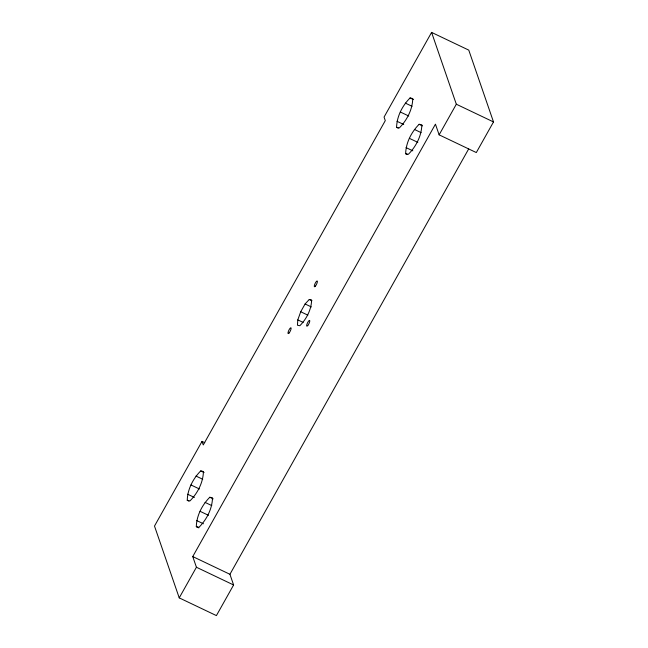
<?xml version="1.0" encoding="UTF-8"?>
<svg xmlns="http://www.w3.org/2000/svg" width="648" height="648" viewBox="0 0 648 648"><rect width="100%" height="100%" fill="white"/><g stroke="black" fill="none" stroke-linecap="round" stroke-linejoin="round"><path stroke-width="0.97" d="M187.248 500.329C187.499 489.329 193.047 478.629 200.726 470.91L203.423 471.501C203.172 482.509 197.624 493.209 189.945 500.928L187.248 500.329L188.933 501.139M196.312 526.67C196.563 515.662 202.119 504.962 209.798 497.251L212.495 497.842C212.244 508.842 206.688 519.542 199.017 527.261L196.312 526.67L198.847 527.877M297.805 319.877L297.456 325.215L299.822 325.733C306.536 318.986 311.396 309.623 311.615 299.992L309.258 299.473L305.095 303.969L300.721 311.753L297.805 319.877L303.159 322.429M396.584 127.373C396.835 116.365 402.392 105.673 410.062 97.953L412.76 98.545C412.509 109.553 406.96 120.245 399.281 127.964L396.584 127.373L398.277 128.174M405.648 153.706C405.899 142.706 411.456 132.006 419.135 124.286L421.832 124.886C421.581 135.886 416.024 146.586 408.353 154.305L405.648 153.706L407.341 154.516M202.03 441.385L154.499 526.063L179.229 597.877L216.408 615.6L233.604 584.974L229.927 574.29L192.748 556.567L435.448 124.165L439.125 134.841L476.304 152.564L493.501 121.937L468.771 50.123L431.592 32.4L384.062 117.077L385.285 120.641L203.261 444.941L202.03 441.385L204.752 442.681M179.229 597.877L196.425 567.243L192.748 556.567M439.125 134.841L456.322 104.215L431.592 32.4M229.927 574.29L468.666 148.943M456.322 104.215L493.501 121.937M410.062 97.953L413.448 99.565M405.308 103.089L412.063 106.312M400.31 111.999L408.758 116.016M419.135 124.286L422.512 125.898M414.38 129.422L421.135 132.646M396.973 121.273L403.736 124.497M409.374 138.34L417.83 142.358M406.045 147.606L412.808 150.83M309.258 299.473L311.931 300.745M305.095 303.969L311.34 306.95M300.721 311.753L307.857 315.163M200.726 470.91L204.104 472.522M195.971 476.045L202.727 479.269M190.966 484.955L199.422 488.981M209.798 497.251L213.176 498.855M205.043 502.378L211.799 505.61M187.637 494.23L194.4 497.453M200.038 511.296L208.494 515.314M196.709 520.563L203.464 523.787M196.425 567.243L233.604 584.974M307.768 325.563A3.2 0.818 -64.5 0 0 309.736 320.582A3.2 0.818 -64.5 0 0 307.136 323.708A3.2 0.818 -64.5 0 0 307.768 325.563M315.39 286.141A3.2 0.818 -64.5 0 0 317.35 281.159A3.2 0.818 -64.5 0 0 314.758 284.286A3.2 0.818 -64.5 0 0 315.39 286.141M289.121 332.951A3.2 0.818 -64.5 0 0 291.082 327.969A3.2 0.818 -64.5 0 0 288.481 331.096A3.2 0.818 -64.5 0 0 289.121 332.951"/></g></svg>
